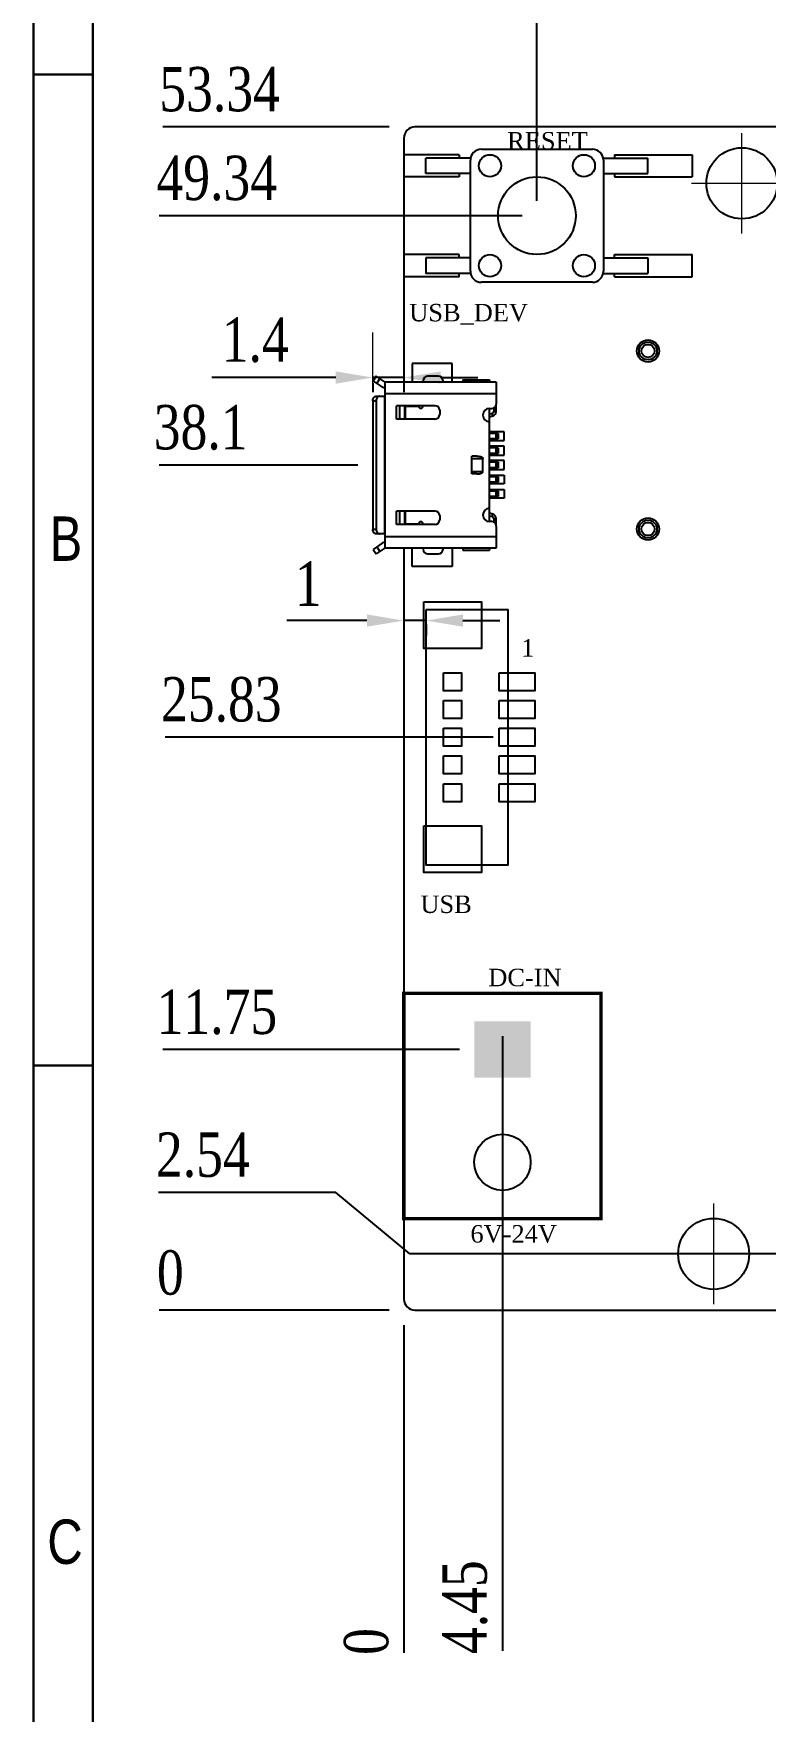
# Model space of a CAD drawing. Header units: millimetres. Extents: x 861 to 1253, y -31 to 249.
# Drawn here: x 860.9 to 910.4, y 67.2 to 180.7 of the extents above; entities that cross this region are included whole.
import ezdxf
from ezdxf.enums import TextEntityAlignment as Align

# ---------------------------------------------------------------- set-up
doc = ezdxf.new("R2010")
doc.units = ezdxf.units.MM
doc.header["$LTSCALE"] = 32.67
doc.header["$PDMODE"] = 3
doc.header["$PDSIZE"] = 0.3125
doc.linetypes.add('CENTER', pattern=[0.6, 0.375, -0.075, 0.075, -0.075])
doc.layers.get('0').update_dxf_attribs({"linetype": 'CONTINUOUS'})
doc.layers.get('Defpoints').update_dxf_attribs({"linetype": 'CONTINUOUS'})
doc.layers.add('COMP_2_ART', color=7, linetype='CONTINUOUS')
doc.layers.add('PIN_TOP', color=10, linetype='CONTINUOUS')
doc.layers.add('中心線2', color=1, linetype='CENTER', lineweight=15)
doc.layers.add('尺寸標柱線', color=3, linetype='CONTINUOUS', lineweight=15)
doc.styles.get("Standard").update_dxf_attribs({"font": 'times.ttf', "width": 0.8})
doc.styles.add('TEXTSTYLE_0', font='txt', dxfattribs={"width": 0.8})
doc.dimstyles.new('ISO-25(2)', dxfattribs={"dimtxt": 3, "dimasz": 2.5, "dimexe": 1, "dimexo": 1, "dimgap": 1, "dimtad": 1, "dimlfac": 0.666667, "dimdsep": 46, "dimtxsty": 'Standard', "dimcen": 2.5, "dimclrd": 3, "dimclre": 3, "dimclrt": 2, "dimadec": 0, "dimazin": 2, "dimtfac": 1, "dimtmove": 0, "dimatfit": 3, "dimfxl": 0, "dimarcsym": 0})

# ---------------------------------------------------------------- blocks, each defined once
blk = doc.blocks.new('*D231')
at = {"layer": 'Defpoints', "color": 0}
for p in [(885.91, 94.34), (885.91, 94.34), (885.91, 73.7)]:
    blk.add_point(p, dxfattribs=at)
at = {"layer": '尺寸標柱線', "color": 3, "lineweight": -2}
blk.add_line((885.91, 93.34), (885.91, 71.18), dxfattribs=at)
at = {"layer": '尺寸標柱線', "color": 2, "insert": (883.38, 71.94), "char_height": 3, "attachment_point": 5, "rotation": 90}
blk.add_mtext('0', dxfattribs=at)
blk = doc.blocks.new('*D232')
at = {"layer": 'Defpoints', "color": 0}
for p in [(871.88, 94.34), (885.91, 94.34), (885.91, 94.34)]:
    blk.add_point(p, dxfattribs=at)
at = {"layer": '尺寸標柱線', "color": 3, "lineweight": -2}
blk.add_line((884.91, 94.34), (869.36, 94.34), dxfattribs=at)
at = {"layer": '尺寸標柱線', "color": 2, "insert": (870.12, 96.87), "char_height": 3, "attachment_point": 5}
blk.add_mtext('0', dxfattribs=at)
blk = doc.blocks.new('*D233')
at = {"layer": 'Defpoints', "color": 0}
for p in [(878.29, 174.35), (885.91, 174.35), (885.91, 94.34)]:
    blk.add_point(p, dxfattribs=at)
at = {"layer": '尺寸標柱線', "color": 3, "lineweight": -2}
blk.add_line((884.91, 174.35), (869.61, 174.35), dxfattribs=at)
at = {"layer": '尺寸標柱線', "color": 2, "insert": (873.45, 176.88), "char_height": 3, "attachment_point": 5}
blk.add_mtext('53.34', dxfattribs=at)
blk = doc.blocks.new('*D234')
at = {"layer": 'Defpoints', "color": 0}
for p in [(1038.31, 100.06), (885.91, 94.34), (1038.31, 80.09)]:
    blk.add_point(p, dxfattribs=at)
at = {"layer": '尺寸標柱線', "color": 3, "lineweight": -2}
blk.add_line((1038.31, 99.06), (1038.31, 71.66), dxfattribs=at)
at = {"layer": '尺寸標柱線', "color": 2, "insert": (1035.78, 75.37), "char_height": 3, "attachment_point": 5, "rotation": 90}
blk.add_mtext('101.6', dxfattribs=at)
blk = doc.blocks.new('ROUND_104')
blk.add_circle((0, 0), 0.05)
blk = doc.blocks.new('SQUARE_106')
blk.add_solid([(0.05, 0.05), (0.05, -0.05), (-0.05, 0.05), (-0.05, -0.05)])
blk = doc.blocks.new('*D237')
at = {"layer": 'Defpoints', "color": 0}
for p in [(927.82, 99.2), (885.91, 94.34), (927.82, 80.05)]:
    blk.add_point(p, dxfattribs=at)
at = {"layer": '尺寸標柱線', "color": 3, "lineweight": -2}
blk.add_line((927.82, 98.2), (927.82, 71.28), dxfattribs=at)
at = {"layer": '尺寸標柱線', "color": 2, "insert": (925.29, 75.16), "char_height": 3, "attachment_point": 5, "rotation": 90}
blk.add_mtext('27.94', dxfattribs=at)
blk = doc.blocks.new('*D238')
at = {"layer": 'Defpoints', "color": 0}
for p in [(972.79, 117.85), (885.91, 94.34), (972.79, 79.92)]:
    blk.add_point(p, dxfattribs=at)
at = {"layer": '尺寸標柱線', "color": 3, "lineweight": -2}
blk.add_line((972.79, 116.85), (972.79, 71.26), dxfattribs=at)
at = {"layer": '尺寸標柱線', "color": 2, "insert": (970.26, 75.09), "char_height": 3, "attachment_point": 5, "rotation": 90}
blk.add_mtext('57.92', dxfattribs=at)
blk = doc.blocks.new('*D239')
at = {"layer": 'Defpoints', "color": 0}
for p in [(962.11, 99.2), (885.91, 94.34), (962.11, 78.16)]:
    blk.add_point(p, dxfattribs=at)
at = {"layer": '尺寸標柱線', "color": 3, "lineweight": -2}
blk.add_line((962.11, 98.2), (962.11, 71.34), dxfattribs=at)
at = {"layer": '尺寸標柱線', "color": 2, "insert": (959.58, 74.25), "char_height": 3, "attachment_point": 5, "rotation": 90}
blk.add_mtext('50.8', dxfattribs=at)
blk = doc.blocks.new('*D240')
at = {"layer": 'Defpoints', "color": 0}
for p in [(996.4, 99.2), (885.91, 94.34), (996.4, 79.92)]:
    blk.add_point(p, dxfattribs=at)
at = {"layer": '尺寸標柱線', "color": 3, "lineweight": -2}
blk.add_line((996.4, 98.2), (996.4, 71.22), dxfattribs=at)
at = {"layer": '尺寸標柱線', "color": 2, "insert": (993.87, 75.07), "char_height": 3, "attachment_point": 5, "rotation": 90}
blk.add_mtext('73.66', dxfattribs=at)
blk = doc.blocks.new('*D241')
at = {"layer": 'Defpoints', "color": 0}
for p in [(885.91, 94.34), (1034.5, 95.09), (1030.65, 79.92)]:
    blk.add_point(p, dxfattribs=at)
at = {"layer": '尺寸標柱線', "color": 3, "lineweight": -2}
for p, q in [((1034.5, 94.09), (1034.5, 89.92)), ((1034.5, 89.92), (1030.65, 84.92)), ((1030.65, 84.92), (1030.65, 71.22))]:
    blk.add_line(p, q, dxfattribs=at)
at = {"layer": '尺寸標柱線', "color": 2, "insert": (1028.12, 75.07), "char_height": 3, "attachment_point": 5, "rotation": 90}
blk.add_mtext('99.06', dxfattribs=at)
blk = doc.blocks.new('*D243')
at = {"layer": 'Defpoints', "color": 0}
for p in [(875.99, 151.49), (883.81, 151.49), (885.91, 94.34)]:
    blk.add_point(p, dxfattribs=at)
at = {"layer": '尺寸標柱線', "color": 3, "lineweight": -2}
blk.add_line((882.81, 151.49), (869.36, 151.49), dxfattribs=at)
at = {"layer": '尺寸標柱線', "color": 2, "insert": (872.17, 154.02), "char_height": 3, "attachment_point": 5}
blk.add_mtext('38.1', dxfattribs=at)
blk = doc.blocks.new('*D244')
at = {"layer": 'Defpoints', "color": 0}
for p in [(878.16, 168.35), (894.91, 168.35), (885.91, 94.34)]:
    blk.add_point(p, dxfattribs=at)
at = {"layer": '尺寸標柱線', "color": 3, "lineweight": -2}
blk.add_line((893.91, 168.35), (869.36, 168.35), dxfattribs=at)
at = {"layer": '尺寸標柱線', "color": 2, "insert": (873.26, 170.88), "char_height": 3, "attachment_point": 5}
blk.add_mtext('49.34', dxfattribs=at)
blk = doc.blocks.new('*D245')
at = {"layer": 'Defpoints', "color": 0}
for p in [(877.93, 111.96), (890.67, 111.96), (885.91, 94.34)]:
    blk.add_point(p, dxfattribs=at)
at = {"layer": '尺寸標柱線', "color": 3, "lineweight": -2}
blk.add_line((889.67, 111.96), (869.61, 111.96), dxfattribs=at)
at = {"layer": '尺寸標柱線', "color": 2, "insert": (873.27, 114.49), "char_height": 3, "attachment_point": 5}
blk.add_mtext('11.75', dxfattribs=at)
blk = doc.blocks.new('*D246')
at = {"layer": 'Defpoints', "color": 0}
for p in [(894.91, 188.56), (894.91, 168.35), (885.91, 94.34)]:
    blk.add_point(p, dxfattribs=at)
at = {"layer": '尺寸標柱線', "color": 3, "lineweight": -2}
blk.add_line((894.91, 169.35), (894.91, 191.04), dxfattribs=at)
at = {"layer": '尺寸標柱線', "color": 2, "insert": (892.38, 190.3), "char_height": 3, "attachment_point": 5, "rotation": 90}
blk.add_mtext('6', dxfattribs=at)
blk = doc.blocks.new('*D247')
at = {"layer": 'Defpoints', "color": 0}
for p in [(948.39, 182.28), (948.39, 171.59), (885.91, 94.34)]:
    blk.add_point(p, dxfattribs=at)
at = {"layer": '尺寸標柱線', "color": 3, "lineweight": -2}
blk.add_line((948.39, 172.59), (948.39, 191.06), dxfattribs=at)
at = {"layer": '尺寸標柱線', "color": 2, "insert": (945.86, 187.17), "char_height": 3, "attachment_point": 5, "rotation": 90}
blk.add_mtext('41.66', dxfattribs=at)
blk = doc.blocks.new('*D248')
at = {"layer": 'Defpoints', "color": 0}
for p in [(972.79, 182.32), (972.79, 150.85), (885.91, 94.34)]:
    blk.add_point(p, dxfattribs=at)
at = {"layer": '尺寸標柱線', "color": 3, "lineweight": -2}
blk.add_line((972.79, 151.85), (972.79, 190.97), dxfattribs=at)
at = {"layer": '尺寸標柱線', "color": 2, "insert": (970.26, 187.15), "char_height": 3, "attachment_point": 5, "rotation": 90}
blk.add_mtext('57.92', dxfattribs=at)
blk = doc.blocks.new('*D249')
at = {"layer": 'Defpoints', "color": 0}
for p in [(981.16, 184.19), (981.16, 171.59), (885.91, 94.34)]:
    blk.add_point(p, dxfattribs=at)
at = {"layer": '尺寸標柱線', "color": 3, "lineweight": -2}
blk.add_line((981.16, 172.59), (981.16, 191), dxfattribs=at)
at = {"layer": '尺寸標柱線', "color": 2, "insert": (978.63, 188.09), "char_height": 3, "attachment_point": 5, "rotation": 90}
blk.add_mtext('63.5', dxfattribs=at)
blk = doc.blocks.new('*D250')
at = {"layer": 'Defpoints', "color": 0}
for p in [(1015.45, 182.39), (1015.45, 171.59), (885.91, 94.34)]:
    blk.add_point(p, dxfattribs=at)
at = {"layer": '尺寸標柱線', "color": 3, "lineweight": -2}
blk.add_line((1015.45, 172.59), (1015.45, 191.01), dxfattribs=at)
at = {"layer": '尺寸標柱線', "color": 2, "insert": (1012.92, 187.2), "char_height": 3, "attachment_point": 5, "rotation": 90}
blk.add_mtext('86.36', dxfattribs=at)
blk = doc.blocks.new('*D251')
at = {"layer": 'Defpoints', "color": 0}
for p in [(1026.88, 182.23), (1026.88, 169.22), (885.91, 94.34)]:
    blk.add_point(p, dxfattribs=at)
at = {"layer": '尺寸標柱線', "color": 3, "lineweight": -2}
blk.add_line((1026.88, 170.22), (1026.88, 190.86), dxfattribs=at)
at = {"layer": '尺寸標柱線', "color": 2, "insert": (1024.35, 187.05), "char_height": 3, "attachment_point": 5, "rotation": 90}
blk.add_mtext('93.98', dxfattribs=at)
blk = doc.blocks.new('*D252')
at = {"layer": 'Defpoints', "color": 0}
for p in [(987.57, 182.28), (981.37, 139.51), (885.91, 94.34)]:
    blk.add_point(p, dxfattribs=at)
at = {"layer": '尺寸標柱線', "color": 3, "lineweight": -2}
for p, q in [((987.57, 177.28), (987.57, 190.98)), ((981.37, 172.28), (987.57, 177.28)), ((981.37, 140.51), (981.37, 172.28))]:
    blk.add_line(p, q, dxfattribs=at)
at = {"layer": '尺寸標柱線', "color": 2, "insert": (985.04, 187.13), "char_height": 3, "attachment_point": 5, "rotation": 90}
blk.add_mtext('63.64', dxfattribs=at)
blk = doc.blocks.new('*D254')
at = {"layer": 'Defpoints', "color": 0}
for p in [(876.32, 102.3), (926.77, 98.15), (885.91, 94.34)]:
    blk.add_point(p, dxfattribs=at)
at = {"layer": '尺寸標柱線', "color": 3, "lineweight": -2}
for p, q in [((881.32, 102.3), (869.32, 102.3)), ((886.32, 98.15), (881.32, 102.3)), ((925.77, 98.15), (886.32, 98.15))]:
    blk.add_line(p, q, dxfattribs=at)
at = {"layer": '尺寸標柱線', "color": 2, "insert": (872.32, 104.83), "char_height": 3, "attachment_point": 5}
blk.add_mtext('2.54', dxfattribs=at)
blk = doc.blocks.new('*D255')
at = {"layer": 'Defpoints', "color": 0}
for p in [(1025.83, 168.17), (1046.74, 164.57), (885.91, 94.34)]:
    blk.add_point(p, dxfattribs=at)
at = {"layer": '尺寸標柱線', "color": 3, "lineweight": -2}
for p, q in [((1026.83, 168.17), (1036.74, 168.17)), ((1036.74, 168.17), (1041.74, 164.57)), ((1041.74, 164.57), (1055.51, 164.57))]:
    blk.add_line(p, q, dxfattribs=at)
at = {"layer": '尺寸標柱線', "color": 2, "insert": (1051.63, 167.1), "char_height": 3, "attachment_point": 5}
blk.add_mtext('49.22', dxfattribs=at)
blk = doc.blocks.new('*D256')
at = {"layer": 'Defpoints', "color": 0}
for p in [(1014.4, 170.54), (1048.72, 170.54), (885.91, 94.34)]:
    blk.add_point(p, dxfattribs=at)
at = {"layer": '尺寸標柱線', "color": 3, "lineweight": -2}
blk.add_line((1015.4, 170.54), (1055.54, 170.54), dxfattribs=at)
at = {"layer": '尺寸標柱線', "color": 2, "insert": (1052.63, 173.07), "char_height": 3, "attachment_point": 5}
blk.add_mtext('50.8', dxfattribs=at)
blk = doc.blocks.new('*D257')
at = {"layer": 'Defpoints', "color": 0}
for p in [(972.79, 150.85), (1046.72, 150.85), (885.91, 94.34)]:
    blk.add_point(p, dxfattribs=at)
at = {"layer": '尺寸標柱線', "color": 3, "lineweight": -2}
blk.add_line((973.79, 150.85), (1055.4, 150.85), dxfattribs=at)
at = {"layer": '尺寸標柱線', "color": 2, "insert": (1051.56, 153.38), "char_height": 3, "attachment_point": 5}
blk.add_mtext('37.67', dxfattribs=at)
blk = doc.blocks.new('*D258')
at = {"layer": 'Defpoints', "color": 0}
for p in [(981.85, 139.99), (1046.8, 139.99), (885.91, 94.34)]:
    blk.add_point(p, dxfattribs=at)
at = {"layer": '尺寸標柱線', "color": 3, "lineweight": -2}
blk.add_line((982.85, 139.99), (1055.33, 139.99), dxfattribs=at)
at = {"layer": '尺寸標柱線', "color": 2, "insert": (1051.57, 142.52), "char_height": 3, "attachment_point": 5}
blk.add_mtext('30.43', dxfattribs=at)
blk = doc.blocks.new('*D259')
at = {"layer": 'Defpoints', "color": 0}
for p in [(972.79, 117.85), (1047, 117.85), (885.91, 94.34)]:
    blk.add_point(p, dxfattribs=at)
at = {"layer": '尺寸標柱線', "color": 3, "lineweight": -2}
blk.add_line((973.79, 117.85), (1055.4, 117.85), dxfattribs=at)
at = {"layer": '尺寸標柱線', "color": 2, "insert": (1051.7, 120.38), "char_height": 3, "attachment_point": 5}
blk.add_mtext('15.67', dxfattribs=at)
blk = doc.blocks.new('*D260')
at = {"layer": 'Defpoints', "color": 0}
for p in [(892.58, 113.87), (885.91, 94.34), (892.58, 78.22)]:
    blk.add_point(p, dxfattribs=at)
at = {"layer": '尺寸標柱線', "color": 3, "lineweight": -2}
blk.add_line((892.58, 112.87), (892.58, 71.31), dxfattribs=at)
at = {"layer": '尺寸標柱線', "color": 2, "insert": (890.05, 74.26), "char_height": 3, "attachment_point": 5, "rotation": 90}
blk.add_mtext('4.45', dxfattribs=at)
blk = doc.blocks.new('*D261')
at = {"layer": 'Defpoints', "color": 0}
for p in [(883.81, 158.03), (885.91, 158.03), (883.81, 157.41)]:
    blk.add_point(p, dxfattribs=at)
at = {"layer": '尺寸標柱線', "color": 3, "lineweight": -2}
for p, q in [((881.31, 157.41), (872.92, 157.41)), ((885.91, 157.41), (883.81, 157.41)), ((883.81, 157.03), (883.81, 156.41)), ((885.91, 157.03), (885.91, 156.41)), ((888.41, 157.41), (890.91, 157.41))]:
    blk.add_line(p, q, dxfattribs=at)
at = {"layer": '尺寸標柱線', "color": 3}
for points in [[(881.31, 157.82), (881.31, 156.99), (883.81, 157.41)], [(888.41, 157.82), (888.41, 156.99), (885.91, 157.41)]]:
    blk.add_solid(points, dxfattribs=at)
at = {"layer": '尺寸標柱線', "color": 2, "insert": (875.86, 159.94), "char_height": 3, "attachment_point": 5}
blk.add_mtext('1.4', dxfattribs=at)
blk = doc.blocks.new('*D387')
at = {"layer": 'Defpoints', "color": 0}
for p in [(878.37, 133.09), (892.96, 133.09), (885.91, 94.34)]:
    blk.add_point(p, dxfattribs=at)
at = {"layer": '尺寸標柱線', "color": 3, "linetype": 'ByBlock', "lineweight": -2}
blk.add_line((891.96, 133.09), (869.77, 133.09), dxfattribs=at)
at = {"layer": '尺寸標柱線', "color": 2, "insert": (873.57, 135.62), "char_height": 3, "attachment_point": 5}
blk.add_mtext('25.83', dxfattribs=at)
blk = doc.blocks.new('*D388')
at = {"layer": 'Defpoints', "color": 0}
for p in [(885.91, 141.71), (885.91, 140.97), (887.41, 141.71)]:
    blk.add_point(p, dxfattribs=at)
at = {"layer": '尺寸標柱線', "color": 3, "linetype": 'ByBlock', "lineweight": -2}
for p, q in [((883.41, 140.97), (877.99, 140.97)), ((887.41, 140.97), (885.91, 140.97)), ((885.91, 140.71), (885.91, 139.97)), ((887.41, 140.71), (887.41, 139.97)), ((889.91, 140.97), (892.41, 140.97))]:
    blk.add_line(p, q, dxfattribs=at)
at = {"layer": '尺寸標柱線', "color": 3}
for points in [[(883.41, 141.39), (883.41, 140.56), (885.91, 140.97)], [(889.91, 141.39), (889.91, 140.56), (887.41, 140.97)]]:
    blk.add_solid(points, dxfattribs=at)
at = {"layer": '尺寸標柱線', "color": 2, "insert": (879.45, 143.47), "char_height": 3, "attachment_point": 5}
blk.add_mtext('1', dxfattribs=at)

msp = doc.modelspace()

# ---------------------------------------------------------------- linework, layer by layer
at = {"color": 7, "linetype": 'Continuous', "lineweight": 30}
for p, q in [((860.87, -27.104), (860.87, 248.896)), ((864.87, -23.104), (864.87, 244.896)), ((860.87, 177.896), (864.87, 177.896)), ((860.87, 110.896), (864.87, 110.896))]:
    msp.add_line(p, q, dxfattribs=at)
for p, q in [((885.909, 173.602), (885.909, 157.087)), ((1037.559, 174.352), (886.659, 174.352)), ((891.159, 172.852), (898.659, 172.852)), ((890.409, 172.252), (887.409, 172.252)), ((887.409, 171.202), (887.409, 172.252)), ((890.409, 164.602), (890.409, 172.102)), ((899.409, 172.252), (902.409, 172.252)), ((899.409, 172.102), (899.409, 164.602)), ((902.409, 171.202), (902.409, 172.252)), ((890.409, 171.202), (887.409, 171.202)), ((899.409, 171.202), (902.409, 171.202)), ((890.409, 165.502), (887.409, 165.502)), ((887.409, 165.502), (887.409, 164.452)), ((899.409, 165.502), (902.409, 165.502)), ((902.409, 165.502), (902.409, 164.452)), ((890.409, 164.452), (887.409, 164.452)), ((898.659, 163.852), (891.159, 163.852)), ((899.409, 164.452), (902.409, 164.452)), ((885.909, 145.897), (885.909, 95.092)), ((886.659, 94.342), (1033.749, 94.342))]:
    msp.add_line(p, q)
at = {"color": 40, "linetype": 'Continuous'}
for p, q in [((889.659, 172.477), (885.909, 172.477)), ((889.659, 172.477), (889.659, 172.252)), ((900.159, 172.477), (900.159, 172.252)), ((900.159, 172.477), (905.409, 172.477)), ((905.409, 172.477), (905.409, 170.977)), ((889.659, 170.977), (885.909, 170.977)), ((889.659, 171.202), (889.659, 170.977)), ((900.159, 171.202), (900.159, 170.977)), ((900.159, 170.977), (905.409, 170.977)), ((889.659, 165.727), (885.909, 165.727)), ((889.659, 165.502), (889.659, 165.727)), ((900.159, 165.502), (900.159, 165.727)), ((900.159, 165.727), (905.409, 165.727)), ((905.409, 164.227), (905.409, 165.727)), ((889.659, 164.227), (885.909, 164.227)), ((889.659, 164.227), (889.659, 164.452)), ((900.159, 164.227), (900.159, 164.452)), ((900.159, 164.227), (905.409, 164.227)), ((889.174, 158.347), (886.474, 158.347)), ((886.474, 158.347), (886.474, 157.087)), ((889.174, 157.087), (889.174, 158.347)), ((892.684, 153.742), (891.709, 153.742)), ((892.684, 153.142), (892.684, 153.742)), ((891.709, 153.142), (892.684, 153.142)), ((892.684, 152.767), (891.709, 152.767)), ((891.709, 152.167), (892.684, 152.167)), ((892.684, 152.167), (892.684, 152.767)), ((892.684, 151.792), (891.709, 151.792)), ((891.709, 151.192), (892.684, 151.192)), ((892.684, 151.192), (892.684, 151.792)), ((891.709, 150.817), (892.684, 150.817)), ((892.684, 150.217), (891.709, 150.217)), ((891.709, 149.842), (892.684, 149.842)), ((892.684, 150.817), (892.684, 150.217)), ((892.684, 149.842), (892.684, 149.242)), ((892.684, 149.242), (891.709, 149.242)), ((886.474, 144.637), (886.474, 145.897)), ((889.174, 145.897), (889.174, 144.637)), ((889.174, 144.637), (886.474, 144.637))]:
    msp.add_line(p, q, dxfattribs=at)
at = {"color": 7, "linetype": 'Continuous'}
for p, q in [((884.037, 157.506), (883.828, 157.195)), ((884.449, 156.776), (883.828, 157.195)), ((884.659, 157.087), (884.037, 157.506)), ((884.286, 157.339), (884.076, 157.028)), ((892.138, 157.087), (884.659, 157.087)), ((884.659, 145.897), (884.659, 157.087)), ((887.209, 157.192), (887.209, 157.087)), ((888.259, 157.492), (887.509, 157.492)), ((888.559, 157.087), (888.559, 157.192)), ((889.909, 157.252), (891.709, 157.252)), ((891.709, 157.252), (891.709, 157.087)), ((892.159, 157.075), (892.159, 155.617)), ((883.809, 155.842), (884.035, 155.842)), ((883.809, 155.842), (883.809, 147.142)), ((884.035, 155.842), (884.035, 147.142)), ((884.049, 156.142), (884.659, 156.142)), ((884.614, 156.142), (884.614, 146.842)), ((884.659, 156.337), (892.159, 156.337)), ((888.034, 155.504), (885.409, 155.504)), ((885.409, 154.604), (885.409, 155.504)), ((885.622, 155.504), (885.622, 154.604)), ((885.969, 154.604), (885.969, 155.504)), ((886.034, 154.604), (886.034, 155.504)), ((886.034, 155.482), (886.909, 155.482)), ((886.909, 155.504), (886.909, 155.482)), ((887.209, 155.504), (887.209, 155.482)), ((892.125, 155.482), (892.159, 155.482)), ((892.159, 155.105), (892.159, 155.614)), ((888.034, 154.604), (885.409, 154.604)), ((888.334, 155.204), (888.334, 154.904)), ((891.709, 155.317), (891.859, 155.317)), ((891.709, 147.667), (891.709, 155.317)), ((891.892, 154.982), (891.709, 154.933)), ((891.709, 154.754), (891.937, 154.815)), ((891.937, 154.815), (891.892, 154.982)), ((891.986, 155.348), (891.986, 155.105)), ((892.159, 155.105), (891.986, 155.105)), ((892.297, 153.629), (891.709, 153.629)), ((892.297, 153.254), (891.709, 153.254)), ((892.159, 153.254), (892.159, 153.629)), ((892.272, 153.254), (892.272, 153.629)), ((892.297, 153.629), (892.297, 153.254)), ((890.855, 152.092), (890.509, 152.092)), ((890.509, 150.892), (890.509, 152.092)), ((892.297, 152.654), (891.709, 152.654)), ((892.297, 152.279), (891.709, 152.279)), ((892.159, 152.279), (892.159, 152.654)), ((892.272, 152.279), (892.272, 152.654)), ((892.297, 152.654), (892.297, 152.279)), ((890.509, 151.942), (891.259, 151.942)), ((891.259, 151.042), (890.509, 151.042)), ((891.259, 151.042), (891.259, 151.942)), ((892.297, 151.679), (891.709, 151.679)), ((892.297, 151.304), (891.709, 151.304)), ((892.159, 151.304), (892.159, 151.679)), ((892.272, 151.304), (892.272, 151.679)), ((892.297, 151.679), (892.297, 151.304)), ((890.855, 150.892), (890.509, 150.892)), ((892.297, 150.704), (891.709, 150.704)), ((892.297, 150.329), (891.709, 150.329)), ((892.159, 150.329), (892.159, 150.704)), ((892.272, 150.329), (892.272, 150.704)), ((892.297, 150.704), (892.297, 150.329)), ((892.297, 149.729), (891.709, 149.729)), ((892.297, 149.354), (891.709, 149.354)), ((892.159, 149.354), (892.159, 149.729)), ((892.272, 149.354), (892.272, 149.729)), ((892.297, 149.729), (892.297, 149.354)), ((888.034, 148.379), (885.409, 148.379)), ((885.409, 147.479), (885.409, 148.379)), ((885.622, 148.379), (885.622, 147.479)), ((885.969, 147.479), (885.969, 148.379)), ((886.034, 147.479), (886.034, 148.379)), ((886.909, 147.502), (886.034, 147.502)), ((886.909, 147.502), (886.909, 147.479)), ((887.209, 147.502), (887.209, 147.479)), ((888.334, 148.079), (888.334, 147.779)), ((891.937, 148.169), (891.709, 148.23)), ((891.709, 148.051), (891.892, 148.002)), ((891.859, 147.667), (891.709, 147.667)), ((891.892, 148.002), (891.937, 148.169)), ((891.986, 147.879), (892.159, 147.879)), ((891.986, 147.879), (891.986, 147.636)), ((892.159, 147.502), (892.125, 147.502)), ((892.159, 147.37), (892.159, 147.879)), ((884.035, 147.142), (883.809, 147.142)), ((884.659, 146.842), (884.049, 146.842)), ((892.159, 146.647), (884.659, 146.647)), ((888.034, 147.479), (885.409, 147.479)), ((892.159, 147.367), (892.159, 145.909)), ((884.449, 146.208), (883.828, 145.788)), ((883.828, 145.788), (884.037, 145.478)), ((884.659, 145.897), (884.037, 145.478)), ((884.076, 145.956), (884.286, 145.645)), ((884.659, 145.897), (892.138, 145.897)), ((887.209, 145.897), (887.209, 145.792)), ((887.509, 145.492), (888.259, 145.492)), ((888.559, 145.792), (888.559, 145.897)), ((889.909, 145.897), (889.909, 145.732)), ((889.909, 145.732), (891.709, 145.732)), ((891.709, 145.897), (891.709, 145.732))]:
    msp.add_line(p, q, dxfattribs=at)
at = {"color": 6, "linetype": 'Continuous'}
msp.add_line((889.909, 157.252), (889.909, 157.087), dxfattribs=at)
for points in [[(887.409, 141.71), (887.409, 124.46), (892.959, 124.46), (892.959, 141.71)], [(888.6, 137.445), (889.819, 137.445), (889.819, 136.226), (888.6, 136.226)], [(888.6, 135.57), (889.819, 135.57), (889.819, 134.35), (888.6, 134.35)], [(888.6, 133.695), (889.819, 133.695), (889.819, 132.475), (888.6, 132.475)], [(888.6, 131.82), (889.819, 131.82), (889.819, 130.601), (888.6, 130.601)], [(888.6, 129.945), (889.819, 129.945), (889.819, 128.725), (888.6, 128.725)]]:
    msp.add_lwpolyline(points, close=True)
for centre, radius in [((891.732, 171.727), 0.75), ((898.087, 171.727), 0.75), ((908.769, 170.542), 2.4), ((894.909, 168.352), 2.625), ((891.732, 164.977), 0.75), ((898.087, 164.977), 0.75), ((902.422, 159.208), 0.6), ((902.422, 159.208), 0.445), ((902.422, 147.165), 0.6), ((902.422, 147.165), 0.445), ((906.864, 98.152), 2.4)]:
    msp.add_circle(centre, radius)
at = {"color": 40}
for centre in [(902.422, 159.208), (902.422, 147.165)]:
    msp.add_circle(centre, 0.75, dxfattribs=at)
for centre, start, end in [((886.659, 173.602), 90, 180), ((891.159, 172.102), 90, 180), ((898.659, 172.102), 0, 90), ((891.159, 164.602), 180, 270), ((898.659, 164.602), 270, 0), ((886.659, 95.092), 180, 270)]:
    msp.add_arc(centre, 0.75, start, end)
at = {"color": 7, "linetype": 'Continuous'}
for centre, radius, start, end in [((884.659, 157.087), 0.375, 236, 270), ((887.509, 157.192), 0.3, 90, 180), ((888.259, 157.192), 0.3, 0, 90), ((887.059, 155.482), 0.15, 180, 0), ((888.034, 155.204), 0.3, 0, 90), ((891.859, 155.617), 0.3, 270, 0), ((888.034, 154.904), 0.3, 270, 0), ((891.709, 154.867), 0.45, 90, 270), ((891.859, 155.105), 0.127, 285, 0), ((891.859, 155.105), 0.3, 285, 0), ((887.059, 147.502), 0.15, 0, 180), ((888.034, 148.079), 0.3, 0, 90), ((888.034, 147.779), 0.3, 270, 0), ((891.709, 148.117), 0.45, 90, 270), ((891.859, 147.367), 0.3, 0, 90), ((891.859, 147.879), 0.127, 0, 75), ((891.859, 147.879), 0.3, 0, 75), ((884.659, 145.897), 0.375, 90, 124), ((887.509, 145.792), 0.3, 180, 270), ((888.259, 145.792), 0.3, 270, 0)]:
    msp.add_arc(centre, radius, start, end, dxfattribs=at)
for points, knots in [([(892.138, 157.087), (892.141, 157.087), (892.147, 157.087), (892.154, 157.085), (892.158, 157.08), (892.159, 157.077), (892.159, 157.075)], [0, 0, 0, 0, 0.336914, 0.5914399, 0.7936444, 1, 1, 1, 1]), ([(883.809, 155.842), (883.809, 155.881), (883.821, 155.957), (883.872, 156.056), (883.94, 156.114), (884.001, 156.138), (884.033, 156.142), (884.049, 156.142)], [0, 0, 0, 0, 0.2747801, 0.5355051, 0.7750275, 0.8887168, 1, 1, 1, 1]), ([(884.275, 156.142), (884.259, 156.142), (884.227, 156.138), (884.165, 156.114), (884.098, 156.056), (884.047, 155.957), (884.035, 155.881), (884.035, 155.842)], [0, 0, 0, 0, 0.1112832, 0.2249724, 0.4644947, 0.7252198, 1, 1, 1, 1]), ([(890.855, 152.092), (890.893, 152.092), (890.951, 152.089), (891.026, 152.078), (891.082, 152.067), (891.137, 152.05), (891.181, 152.032), (891.214, 152.012), (891.236, 151.993), (891.254, 151.971), (891.259, 151.951), (891.259, 151.942)], [0, 0, 0, 0, 0.250133, 0.3752398, 0.5003384, 0.6254192, 0.7504415, 0.8129857, 0.8754981, 0.9378973, 1, 1, 1, 1]), ([(890.855, 150.892), (890.893, 150.892), (890.951, 150.895), (891.026, 150.905), (891.082, 150.917), (891.137, 150.933), (891.181, 150.952), (891.214, 150.972), (891.236, 150.991), (891.254, 151.013), (891.259, 151.032), (891.259, 151.042)], [0, 0, 0, 0, 0.250133, 0.3752398, 0.5003384, 0.6254192, 0.7504415, 0.8129856, 0.8754981, 0.9378973, 1, 1, 1, 1]), ([(884.049, 146.842), (884.033, 146.842), (884.001, 146.846), (883.94, 146.87), (883.872, 146.928), (883.821, 147.027), (883.809, 147.103), (883.809, 147.142)], [0, 0, 0, 0, 0.1112832, 0.2249724, 0.4644947, 0.7252198, 1, 1, 1, 1]), ([(884.035, 147.142), (884.035, 147.103), (884.047, 147.027), (884.098, 146.928), (884.165, 146.87), (884.227, 146.846), (884.259, 146.842), (884.275, 146.842)], [0, 0, 0, 0, 0.2747801, 0.5355051, 0.7750275, 0.8887168, 1, 1, 1, 1]), ([(892.159, 145.909), (892.159, 145.907), (892.158, 145.904), (892.154, 145.899), (892.147, 145.897), (892.141, 145.897), (892.138, 145.897)], [0, 0, 0, 0, 0.2063556, 0.4085601, 0.663086, 1, 1, 1, 1])]:
    msp.add_open_spline(points, degree=3, knots=knots, dxfattribs=at)
at = {"layer": 'COMP_2_ART', "const_width": 0.229}
msp.add_lwpolyline([(899.244, 115.773), (899.244, 100.533), (885.909, 100.533), (885.909, 115.773), (899.244, 115.773)], dxfattribs=at)
at = {"layer": 'PIN_TOP'}
for points in [[(887.266, 142.241), (891.152, 142.241), (891.152, 139.079), (887.266, 139.079)], [(892.359, 137.445), (894.759, 137.445), (894.759, 136.226), (892.359, 136.226)], [(892.359, 135.57), (894.759, 135.57), (894.759, 134.35), (892.359, 134.35)], [(892.359, 133.695), (894.759, 133.695), (894.759, 132.475), (892.359, 132.475)], [(892.359, 131.82), (894.759, 131.82), (894.759, 130.601), (892.359, 130.601)], [(892.359, 129.945), (894.759, 129.945), (894.759, 128.725), (892.359, 128.725)], [(887.266, 127.091), (891.152, 127.091), (891.152, 123.929), (887.266, 123.929)]]:
    msp.add_lwpolyline(points, close=True, dxfattribs=at)
at = {"layer": '中心線2'}
for p, q in [((908.769, 167.142), (908.769, 173.942)), ((905.369, 170.542), (912.169, 170.542)), ((906.864, 94.752), (906.864, 101.552)), ((903.464, 98.152), (910.264, 98.152))]:
    msp.add_line(p, q, dxfattribs=at)
at = {"layer": '尺寸標柱線'}
msp.add_line((883.809, 156.842), (883.809, 160.443), dxfattribs=at)

# ---------------------------------------------------------------- block references
at = {"layer": 'COMP_2_ART', "xscale": 38.09999999999999, "yscale": 38.09999999999999, "zscale": 38.09999999999999, "rotation": 270}
for name, p in [('SQUARE_106', (892.577, 111.963)), ('ROUND_104', (892.577, 104.343))]:
    msp.add_blockref(name, p, dxfattribs=at)

# ---------------------------------------------------------------- texts
for s, height, p in [('RESET', 1.1811, (895.625, 172.828)), ('USB_DEV', 1.1811, (890.291, 161.207)), ('1', 1.181, (894.291, 138.538)), ('USB', 1.1811, (888.767, 121.202)), ('DC-IN', 1.1811, (894.101, 116.249)), ('6V-24V', 1.1811, (893.339, 98.914))]:
    msp.add_text(s, height=height).set_placement(p, align=Align.CENTER)
at = {"color": 2, "linetype": 'Continuous', "lineweight": 30, "style": 'TEXTSTYLE_0'}
for s, width, p, p2 in [('B', 1.1, (861.961, 145.012), (864.161, 145.012)), ('C', 1.2, (861.798, 77.187), (864.198, 77.187))]:
    msp.add_text(s, height=3, dxfattribs=dict(at, width=width)).set_placement(p, p2, align=Align.FIT)

# ---------------------------------------------------------------- dimensions: what is measured, and where the dimension line sits
at = {"layer": '尺寸標柱線'}
for feature_location, offset, dtype, origin, picture, middle in [((1015.449, 171.59), (0, 10.799), 1, (885.909, 94.342), '*D250', (1012.919, 187.2)), ((948.393, 171.59), (0, 10.687), 1, (885.909, 94.342), '*D247', (945.863, 187.168)), ((972.789, 150.847), (0, 31.471), 1, (885.909, 94.342), '*D248', (970.259, 187.147)), ((981.369, 139.507), (6.205, 42.776), 1, (885.909, 94.342), '*D252', (985.044, 187.133)), ((1026.879, 169.219), (0, 13.014), 1, (885.909, 94.342), '*D251', (1024.349, 187.048)), ((981.159, 171.59), (0, 12.596), 1, (885.909, 94.342), '*D249', (978.629, 188.094)), ((894.909, 168.352), (0, 20.207), 1, (885.909, 94.342), '*D246', (892.383, 190.3)), ((885.909, 174.352), (-7.621, 0), 0, (885.909, 94.342), '*D233', (873.448, 176.882)), ((1014.402, 170.542), (34.315, 0), 0, (885.909, 94.342), '*D256', (1052.63, 173.072)), ((894.909, 168.352), (-16.75, 0), 0, (885.909, 94.342), '*D244', (873.262, 170.882)), ((1025.832, 168.171), (20.909, -3.605), 0, (885.909, 94.342), '*D255', (1051.627, 167.097)), ((883.809, 151.492), (-7.823, 0), 0, (885.909, 94.342), '*D243', (872.173, 154.022)), ((972.789, 150.847), (73.935, 0), 0, (885.909, 94.342), '*D257', (1051.56, 153.377)), ((981.849, 139.987), (64.948, 0), 0, (885.909, 94.342), '*D258', (1051.565, 142.517)), ((972.789, 117.847), (74.214, 0), 0, (885.909, 94.342), '*D259', (1051.704, 120.377)), ((972.789, 117.847), (0, -37.926), 1, (885.909, 94.342), '*D238', (970.259, 75.093)), ((890.672, 111.963), (-12.742, 0), 0, (885.909, 94.342), '*D245', (873.267, 114.493)), ((892.577, 113.868), (0, -35.648), 1, (885.909, 94.342), '*D260', (890.047, 74.264)), ((926.772, 98.152), (-50.452, 4.15), 0, (885.909, 94.342), '*D254', (872.318, 104.832)), ((1038.309, 100.057), (0, -19.971), 1, (885.909, 94.342), '*D234', (1035.779, 75.375)), ((885.909304007, 94.341967585), (-14.02891227, 0), 0, (885.909304007, 94.341967585), '*D232', (870.121631823, 96.867922884)), ((927.819, 99.2), (0, -19.148), 1, (885.909, 94.342), '*D237', (925.289, 75.165)), ((962.109, 99.2), (0, -21.035), 1, (885.909, 94.342), '*D239', (959.579, 74.251)), ((996.399, 99.2), (0, -19.278), 1, (885.909, 94.342), '*D240', (993.869, 75.069)), ((885.909304007, 94.341967585), (0, -20.640329362), 1, (885.909304007, 94.341967585), '*D231', (883.383348707, 71.942878309)), ((1034.499, 95.092), (-3.845, -15.173), 1, (885.909, 94.342), '*D241', (1028.124, 75.071))]:
    dim = msp.add_ordinate_dim(feature_location=feature_location, offset=offset, dtype=dtype, origin=origin, dimstyle='ISO-25(2)', dxfattribs=at)
    dim.commit()
    dim.dimension.update_dxf_attribs({"geometry": picture, "text_midpoint": middle})
dim = msp.add_aligned_dim(p1=(885.909, 158.026), p2=(883.809, 158.026), distance=0.62, dimstyle='ISO-25(2)', dxfattribs=at)
dim.commit()
dim.dimension.update_dxf_attribs({"geometry": '*D261', "text_midpoint": (875.864, 159.936)})
dim = msp.add_aligned_dim(p1=(887.409, 141.71), p2=(885.909, 141.71), distance=0.736, dimstyle='ISO-25(2)', override={"dimarcsym": 1}, dxfattribs=at)
dim.commit()
dim.dimension.update_dxf_attribs({"geometry": '*D388', "text_midpoint": (879.447, 143.474)})
dim = msp.add_ordinate_dim(feature_location=(892.959, 133.085), offset=(-14.589, 0), dtype=0, origin=(885.909, 94.342), dimstyle='ISO-25(2)', override={"dimarcsym": 1}, dxfattribs=at)
dim.commit()
dim.dimension.update_dxf_attribs({"geometry": '*D387', "text_midpoint": (873.569, 135.615)})

doc.saveas('drawing.dxf')
